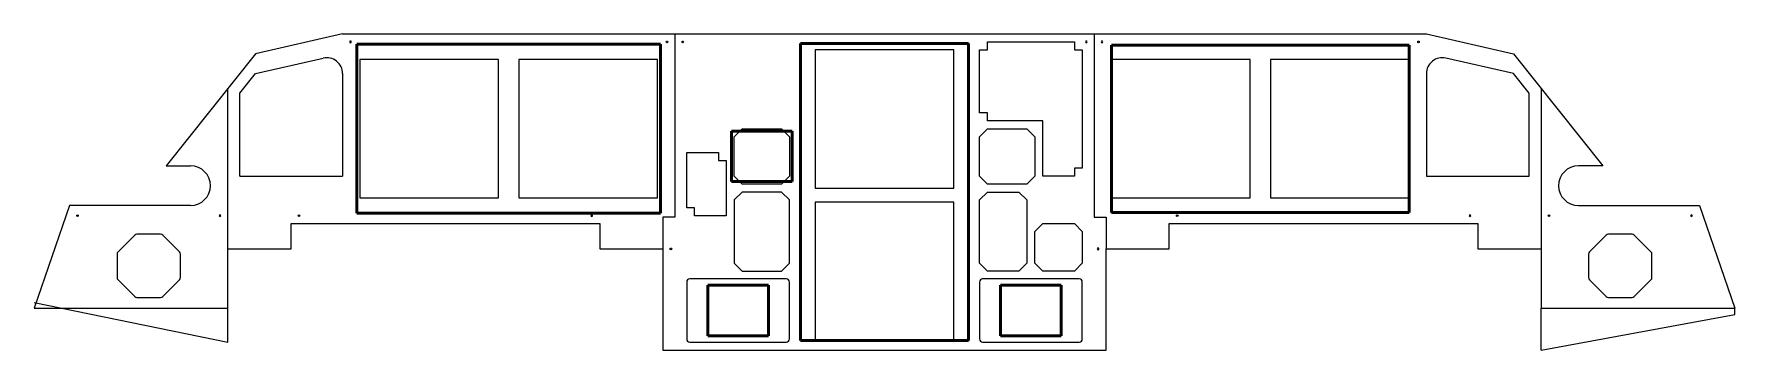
# Model space of a CAD drawing. Header units: millimetres. Extents: x -1075 to 1075, y 470 to 870.
import ezdxf

# ---------------------------------------------------------------- set-up
doc = ezdxf.new("R2010")
doc.units = ezdxf.units.MM
doc.layers.get('0').update_dxf_attribs({"lineweight": 20})
for name, color, linetype, lineweight in [('imperfections', 2, 'Continuous', 9), ('panel-borders', 3, 'Continuous', 0), ('Screens', 5, 'Continuous', 50)]:
    doc.layers.add(name, color=color, linetype=linetype, lineweight=lineweight)

# ---------------------------------------------------------------- blocks, each defined once
blk = doc.blocks.new('hole')
blk.add_circle((10, 10), 1)
blk = doc.blocks.new('hole-direct')
blk.add_circle((0, 10), 1)

msp = doc.modelspace()

# ---------------------------------------------------------------- linework, layer by layer
for p, q in [((-685, 870), (-795, 845)), ((-685, 870), (685, 870)), ((130, 850), (130, 860)), ((130, 860), (240, 860)), ((240, 860), (240, 850)), ((685, 870), (795, 845)), ((-795, 845), (-908, 703)), ((-795, 820), (-709.4, 839.4)), ((87.5, 850), (-87.5, 850)), ((-87.5, 850), (-87.5, 675)), ((87.5, 675), (87.5, 850)), ((120, 770), (120, 850)), ((120, 850), (130, 850)), ((240, 850), (250, 850)), ((250, 850), (250, 700)), ((795, 820), (709.4, 839.4)), ((795, 845), (908, 703)), ((-815, 794.9), (-795, 820)), ((-685, 819.9), (-685, 690)), ((-488, 837.5), (-663, 837.5)), ((-663, 837.5), (-663, 662.5)), ((-488, 662.5), (-488, 837.5)), ((-287, 837.5), (-462, 837.5)), ((-462, 837.5), (-462, 662.5)), ((-287, 662.5), (-287, 837.5)), ((462, 837.5), (287, 837.5)), ((287, 837.5), (287, 662.5)), ((462, 662.5), (462, 837.5)), ((663, 837.5), (488, 837.5)), ((488, 837.5), (488, 662.5)), ((663, 662.5), (663, 837.5)), ((685, 819.9), (685, 690)), ((815, 794.9), (795, 820)), ((-815, 690), (-815, 794.9)), ((815, 690), (815, 794.9)), ((130, 770), (120, 770)), ((130, 760), (130, 770)), ((200, 760), (130, 760)), ((200, 690), (200, 760)), ((-190, 740), (-180, 750)), ((-190, 690), (-190, 740)), ((-180, 750), (-130, 750)), ((-130, 750), (-120, 740)), ((-120, 740), (-120, 690)), ((120, 740), (130, 750)), ((120, 690), (120, 740)), ((130, 750), (180, 750)), ((180, 750), (190, 740)), ((190, 740), (190, 690)), ((-250, 720), (-210, 720)), ((-250, 650), (-250, 720)), ((-210, 720), (-210, 710)), ((-210, 710), (-200, 710)), ((-200, 710), (-200, 640)), ((-908, 703), (-877, 703)), ((-815, 690), (-685, 690)), ((-180, 680), (-190, 690)), ((-120, 690), (-130, 680)), ((130, 680), (120, 690)), ((190, 690), (180, 680)), ((240, 690), (200, 690)), ((250, 700), (240, 700)), ((240, 700), (240, 690)), ((685, 690), (815, 690)), ((908, 703), (877, 703)), ((-180, 670), (-190, 660)), ((-130, 680), (-180, 680)), ((-130, 670), (-180, 670)), ((-120, 660), (-130, 670)), ((-87.5, 675), (87.5, 675)), ((120, 660), (130, 670)), ((180, 680), (130, 680)), ((130, 670), (170, 670)), ((170, 670), (180, 660)), ((-1030, 653), (-1075, 523)), ((-877, 653), (-1030, 653)), ((-663, 662.5), (-488, 662.5)), ((-462, 662.5), (-287, 662.5)), ((-240, 650), (-250, 650)), ((-240, 640), (-240, 650)), ((-190, 660), (-190, 580)), ((-120, 580), (-120, 660)), ((87.5, 657), (-87.5, 657)), ((-87.5, 657), (-87.5, 482)), ((87.5, 482), (87.5, 657)), ((120, 580), (120, 660)), ((180, 660), (180, 580)), ((287, 662.5), (462, 662.5)), ((488, 662.5), (663, 662.5)), ((877, 653), (1030, 653)), ((1030, 653), (1075, 523)), ((-750, 598), (-750, 630)), ((-750, 630), (-360, 630)), ((-360, 630), (-360, 598)), ((-200, 640), (-240, 640)), ((190, 620), (200, 630)), ((200, 630), (240, 630)), ((240, 630), (250, 620)), ((360, 598), (360, 630)), ((360, 630), (750, 630)), ((750, 630), (750, 598)), ((-947.7, 615.3), (-968.8, 594.2)), ((-915.1, 616.5), (-944.9, 616.5)), ((-891.2, 594.2), (-912.3, 615.3)), ((190, 580), (190, 620)), ((250, 620), (250, 580)), ((912.3, 615.3), (891.2, 594.2)), ((944.9, 616.5), (915.1, 616.5)), ((968.8, 594.2), (947.7, 615.3)), ((-970, 591.4), (-970, 561.6)), ((-890, 561.6), (-890, 591.4)), ((-830, 523), (-830, 598)), ((-830, 598), (-750, 598)), ((-360, 598), (-280, 598)), ((-280, 598), (-280, 470)), ((280, 470), (280, 598)), ((280, 598), (360, 598)), ((750, 598), (830, 598)), ((830, 598), (830, 523)), ((890, 591.4), (890, 561.6)), ((970, 561.6), (970, 591.4)), ((-124, 560), (-246, 560)), ((-190, 580), (-180, 570)), ((-180, 570), (-130, 570)), ((-130, 570), (-120, 580)), ((130, 570), (120, 580)), ((246, 560), (124, 560)), ((170, 570), (130, 570)), ((180, 580), (170, 570)), ((200, 570), (190, 580)), ((240, 570), (200, 570)), ((250, 580), (240, 570)), ((-968.8, 558.8), (-947.7, 537.7)), ((-912.3, 537.7), (-891.2, 558.8)), ((-250, 556), (-250, 484)), ((-120, 484), (-120, 556)), ((120, 556), (120, 484)), ((250, 484), (250, 556)), ((891.2, 558.8), (912.3, 537.7)), ((947.7, 537.7), (968.8, 558.8)), ((-1075, 523), (-830, 523)), ((-944.9, 536.5), (-915.1, 536.5)), ((830, 523), (1075, 523)), ((915.1, 536.5), (944.9, 536.5)), ((-246, 480), (-124, 480)), ((-87.5, 482), (87.5, 482)), ((124, 480), (246, 480)), ((-280, 470), (280, 470))]:
    msp.add_line(p, q)
for centre, radius, start, end in [((-705, 819.9), 20, 0, 102.8043), ((705, 819.9), 20, 77.1957, 180), ((-877, 678), 25, 270, 90), ((877, 678), 25, 90, 270), ((-944.9, 612.5), 4, 90, 135), ((-915.1, 612.5), 4, 45, 90), ((915.1, 612.5), 4, 90, 135), ((944.9, 612.5), 4, 45, 90), ((-966, 591.4), 4, 135, 180), ((-894, 591.4), 4, 0, 45), ((894, 591.4), 4, 135, 180), ((966, 591.4), 4, 0, 45), ((-966, 561.6), 4, 180, 225), ((-894, 561.6), 4, 315, 0), ((-246, 556), 4, 90, 180), ((-124, 556), 4, 0, 90), ((124, 556), 4, 90, 180), ((246, 556), 4, 0, 90), ((894, 561.6), 4, 180, 225), ((966, 561.6), 4, 315, 0), ((-944.9, 540.5), 4, 225, 270), ((-915.1, 540.5), 4, 270, 315), ((915.1, 540.5), 4, 225, 270), ((944.9, 540.5), 4, 270, 315), ((-246, 484), 4, 180, 270), ((-124, 484), 4, 270, 0), ((124, 484), 4, 180, 270), ((246, 484), 4, 270, 0)]:
    msp.add_arc(centre, radius, start, end)
at = {"layer": 'imperfections'}
for p, q in [((-1075, 530), (-830, 480)), ((-830, 480), (-830, 523)), ((830, 470), (830, 523)), ((1075, 515), (1075, 523)), ((830, 470), (1075, 515)), ((-280, 470), (280, 470))]:
    msp.add_line(p, q, dxfattribs=at)
at = {"layer": 'panel-borders'}
for p, q in [((-265, 870), (-265, 638)), ((265, 870), (265, 638)), ((-830, 598), (-830, 801)), ((830, 801), (830, 598)), ((-265, 638), (-280, 638)), ((-280, 638), (-280, 598)), ((265, 638), (280, 638)), ((280, 638), (280, 598))]:
    msp.add_line(p, q, dxfattribs=at)
at = {"layer": 'Screens'}
for p, q in [((-667, 857), (-283.1, 857)), ((-667, 643.1), (-667, 857)), ((-283.1, 857), (-283.1, 643.1)), ((-106, 858), (106, 858)), ((-106, 482), (-106, 858)), ((106, 858), (106, 482)), ((663, 856), (287, 856)), ((287, 856), (287, 644)), ((663, 644), (663, 856)), ((-116.6, 747), (-193.4, 747)), ((-193.4, 747), (-193.4, 683.1)), ((-116.6, 683.1), (-116.6, 747)), ((-193.4, 683.1), (-116.6, 683.1)), ((-283.1, 643.1), (-667, 643.1)), ((287, 644), (663, 644)), ((-223.4, 552), (-146.6, 552)), ((-223.4, 488.1), (-223.4, 552)), ((-146.6, 552), (-146.6, 488.1)), ((146.6, 552), (223.4, 552)), ((146.6, 488.1), (146.6, 552)), ((223.4, 552), (223.4, 488.1)), ((-146.6, 488.1), (-223.4, 488.1)), ((106, 482), (-106, 482)), ((223.4, 488.1), (146.6, 488.1))]:
    msp.add_line(p, q, dxfattribs=at)

# ---------------------------------------------------------------- block references
at = {"yscale": -1}
for p in [(-685, 870), (265, 870)]:
    msp.add_blockref('hole', p, dxfattribs=at)
for name, p, rotation in [('hole', (-265, 870), 180), ('hole', (-265, 870), 270), ('hole', (685, 870), 180), ('hole-direct', (-280, 598), 270)]:
    msp.add_blockref(name, p, dxfattribs=dict(rotation=rotation))
for name, p, rotation in [('hole', (265, 870), 270), ('hole', (-830, 630), 180), ('hole', (-360, 630), 180), ('hole', (750, 630), 180), ('hole', (1030, 630), 180), ('hole-direct', (280, 598), 270)]:
    msp.add_blockref(name, p, dxfattribs=dict(at, rotation=rotation))
for p in [(-1030, 630), (-750, 630), (360, 630), (830, 630)]:
    msp.add_blockref('hole', p)

doc.saveas('drawing.dxf')
